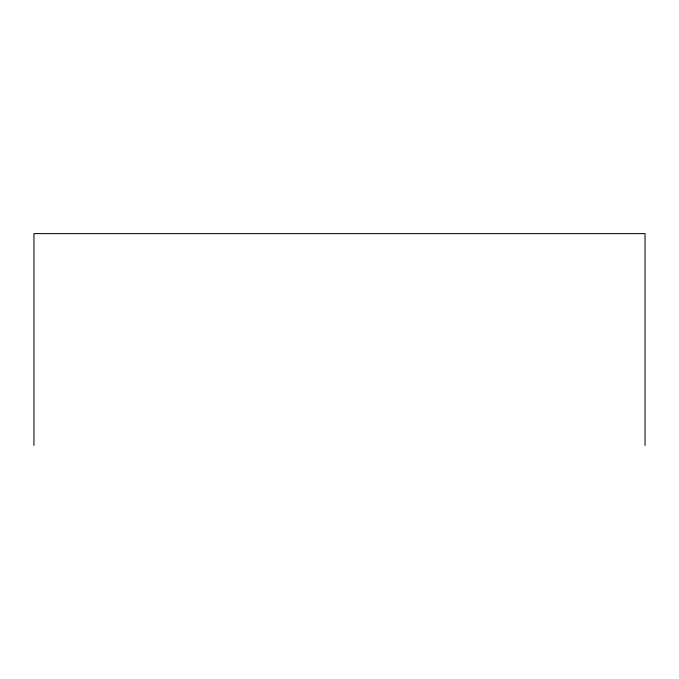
<?xml version="1.0" encoding="UTF-8"?>
<svg xmlns="http://www.w3.org/2000/svg" width="679" height="679" viewBox="0 0 679 679"><rect width="100%" height="100%" fill="white"/><g stroke="black" fill="none" stroke-linecap="round" stroke-linejoin="round"><path stroke-width="1.02" d="M645.05 445.382L645.05 233.618L33.95 233.618L33.95 445.382"/></g></svg>
